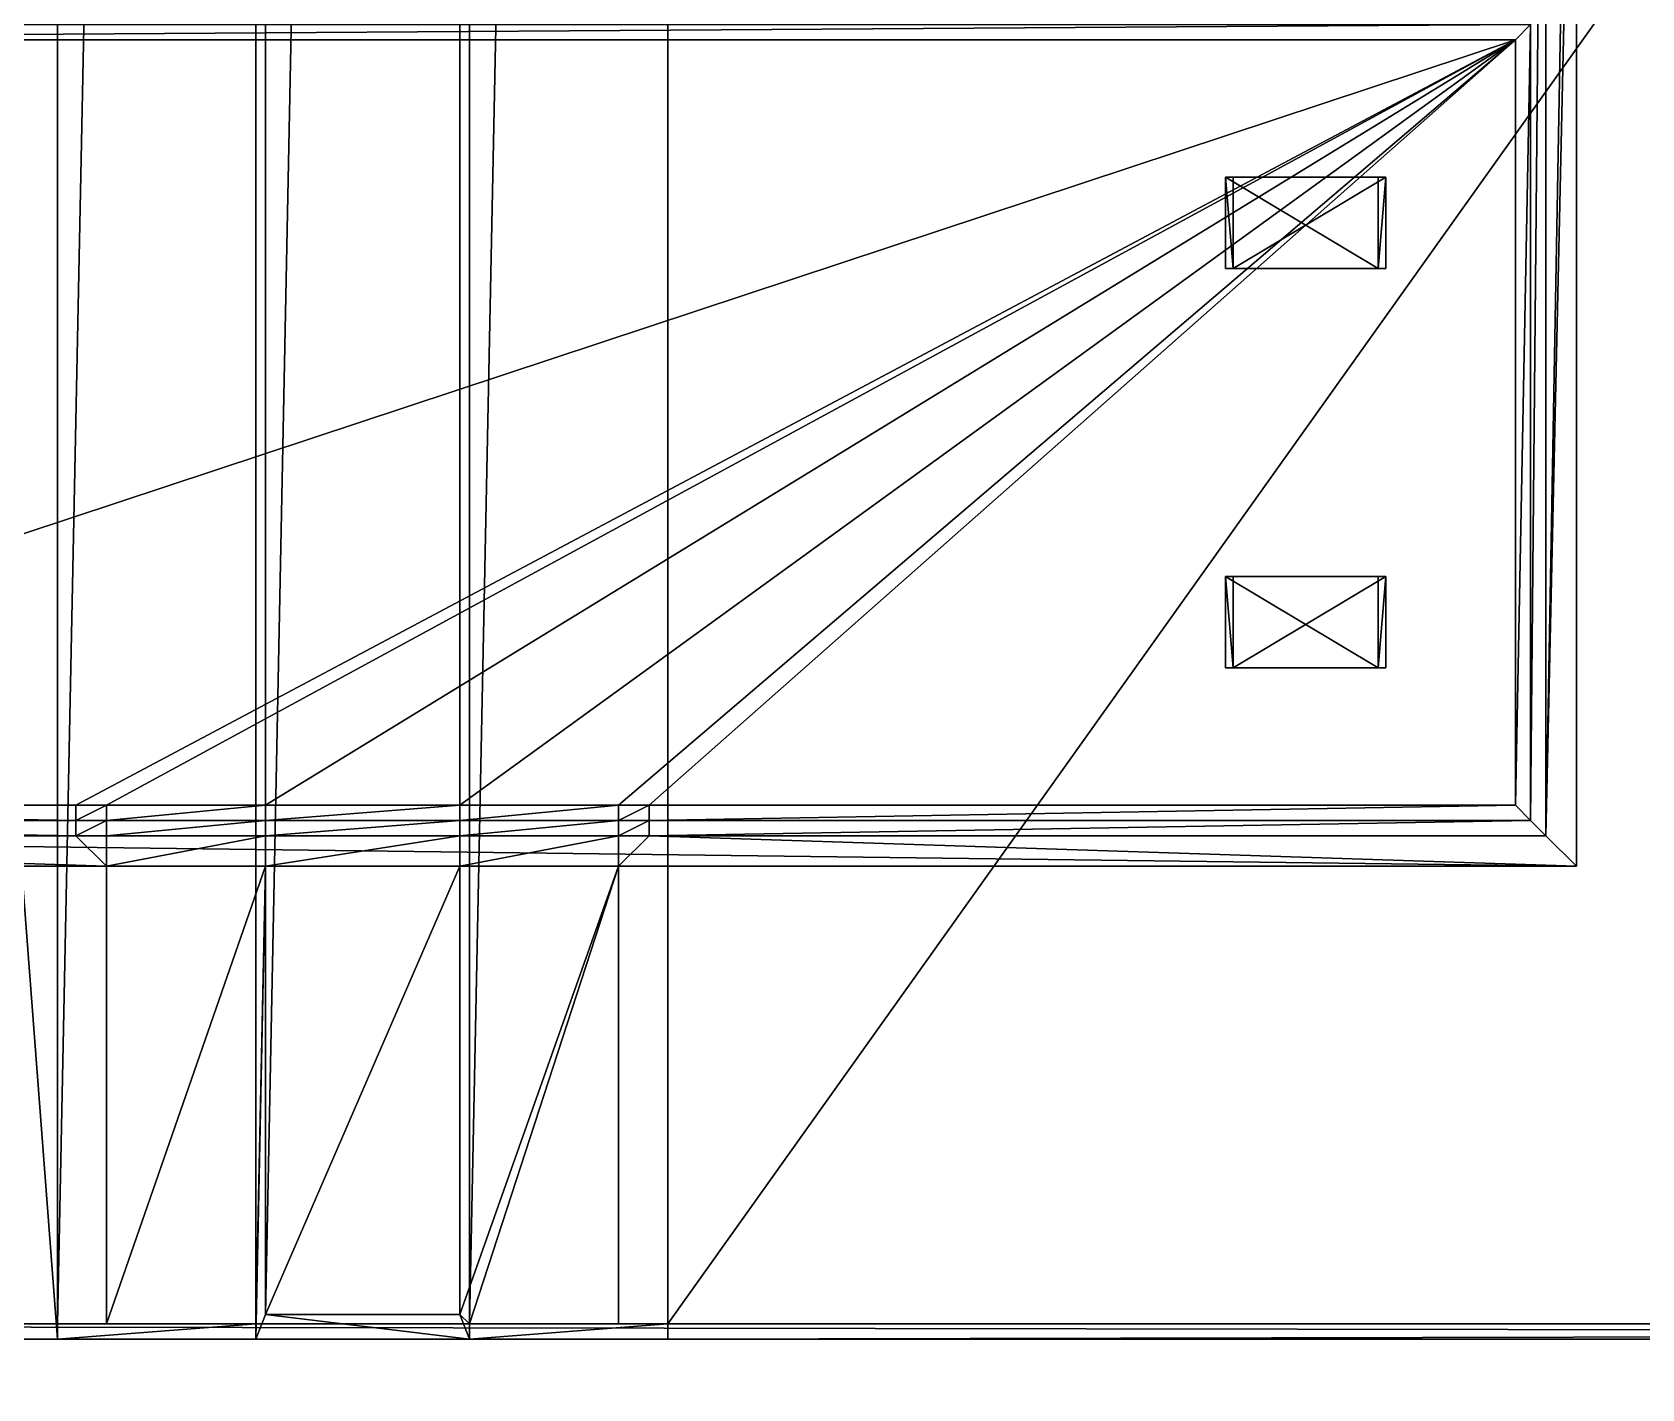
# Model space of a CAD drawing. Header units: millimetres. Extents: x -2 to 845, y -2 to 957.
# Drawn here: x 153.3 to 258.8, y 115.7 to 204.7 of the extents above; entities that cross this region are included whole.
import ezdxf

# ---------------------------------------------------------------- set-up
doc = ezdxf.new("R2010")
doc.units = ezdxf.units.MM
doc.header["$LTSCALE"] = 25.4

msp = doc.modelspace()

# ---------------------------------------------------------------- linework, layer by layer
for p, q in [((168, 120, 105), (168, 759, 105)), ((182, 759, 105), (182, 120, 105)), ((168.63, 758.37, 106), (168.63, 120.63, 106)), ((181.37, 120.63, 106), (181.37, 758.37, 106)), ((195, 729, 85), (195, 120, 85)), ((195, 729, 105), (195, 120, 105)), ((195, 729, 105), (195, 120, 105)), ((195, 729, 85), (195, 120, 85)), ((155, 120, 85), (155, 644, 85)), ((155, 120, 105), (155, 644, 105)), ((155, 120, 105), (155, 644, 105)), ((155, 120, 85), (155, 644, 85)), ((254.54, 263.17, 110), (254.54, 150, 110)), ((254.54, 263.17, 110), (254.54, 150, 110)), ((252.54, 152, 110), (252.54, 261.17, 110)), ((252.54, 152, 110), (252.54, 261.17, 110)), ((252.54, 152, 110), (252.54, 261.17, 110)), ((252.54, 152, 240), (252.54, 242.72, 240)), ((252.54, 152, 240), (252.54, 242.72, 240)), ((254.54, 242.72, 240), (254.54, 150, 240)), ((254.54, 242.72, 240), (254.54, 150, 240)), ((251.54, 153, 110), (251.54, 205.17, 110)), ((251.54, 153, 210), (251.54, 205.17, 210)), ((251.54, 153, 110), (251.54, 205.17, 110)), ((251.54, 153, 210), (251.54, 205.17, 210)), ((250.54, 204.17, 210), (99, 204.17, 210)), ((250.54, 204.17, 210), (99, 204.17, 210)), ((250.54, 154, 210), (250.54, 204.17, 210)), ((250.54, 154, 210), (250.54, 204.17, 210)), ((231.54, 195.17, 216), (231.54, 189.17, 216)), ((231.54, 195.17, 216), (232.05, 195.17, 216.86)), ((231.54, 195.17, 216), (241.54, 195.17, 210)), ((231.54, 195.17, 216), (231.54, 189.17, 216)), ((231.54, 195.17, 216), (241.54, 195.17, 210)), ((231.54, 195.17, 216), (232.05, 195.17, 216.86)), ((232.05, 195.17, 216.86), (232.05, 189.17, 216.86)), ((242.05, 195.17, 210.86), (232.05, 195.17, 216.86)), ((232.05, 195.17, 216.86), (232.05, 189.17, 216.86)), ((242.05, 195.17, 210.86), (232.05, 195.17, 216.86)), ((241.54, 189.17, 210), (241.54, 195.17, 210)), ((241.54, 195.17, 210), (242.05, 195.17, 210.86)), ((241.54, 189.17, 210), (241.54, 195.17, 210)), ((241.54, 195.17, 210), (242.05, 195.17, 210.86)), ((242.05, 189.17, 210.86), (242.05, 195.17, 210.86)), ((242.05, 189.17, 210.86), (242.05, 195.17, 210.86)), ((241.54, 189.17, 210), (231.54, 189.17, 216)), ((231.54, 189.17, 216), (232.05, 189.17, 216.86)), ((231.54, 189.17, 216), (232.05, 189.17, 216.86)), ((241.54, 189.17, 210), (231.54, 189.17, 216)), ((242.05, 189.17, 210.86), (232.05, 189.17, 216.86)), ((242.05, 189.17, 210.86), (232.05, 189.17, 216.86)), ((241.54, 189.17, 210), (242.05, 189.17, 210.86)), ((241.54, 189.17, 210), (242.05, 189.17, 210.86)), ((231.54, 169, 216), (231.54, 163, 216)), ((231.54, 169, 216), (232.05, 169, 216.86)), ((231.54, 169, 216), (241.54, 169, 210)), ((231.54, 169, 216), (231.54, 163, 216)), ((231.54, 169, 216), (241.54, 169, 210)), ((231.54, 169, 216), (232.05, 169, 216.86)), ((232.05, 169, 216.86), (232.05, 163, 216.86)), ((242.05, 169, 210.86), (232.05, 169, 216.86)), ((232.05, 169, 216.86), (232.05, 163, 216.86)), ((242.05, 169, 210.86), (232.05, 169, 216.86)), ((241.54, 163, 210), (241.54, 169, 210)), ((241.54, 169, 210), (242.05, 169, 210.86)), ((241.54, 163, 210), (241.54, 169, 210)), ((241.54, 169, 210), (242.05, 169, 210.86)), ((242.05, 163, 210.86), (242.05, 169, 210.86)), ((242.05, 163, 210.86), (242.05, 169, 210.86)), ((231.54, 163, 216), (232.05, 163, 216.86)), ((231.54, 163, 216), (241.54, 163, 210)), ((231.54, 163, 216), (232.05, 163, 216.86)), ((231.54, 163, 216), (241.54, 163, 210)), ((242.05, 163, 210.86), (232.05, 163, 216.86)), ((242.05, 163, 210.86), (232.05, 163, 216.86)), ((241.54, 163, 210), (242.05, 163, 210.86)), ((241.54, 163, 210), (242.05, 163, 210.86)), ((98, 153, 110), (156.2, 153, 110)), ((98, 153, 210), (156.2, 153, 210)), ((98, 153, 110), (156.2, 153, 110)), ((98, 153, 210), (156.2, 153, 210)), ((99, 154, 210), (156.2, 154, 210)), ((99, 154, 210), (156.2, 154, 210)), ((156.2, 154, 210), (158.2, 154, 210)), ((156.2, 154, 210), (158.2, 154, 210)), ((156.2, 152, 110), (156.2, 153, 110)), ((156.2, 153, 110), (158.2, 153, 110)), ((156.2, 152, 110), (156.2, 153, 110)), ((156.2, 153, 210), (158.2, 153, 210)), ((156.2, 153, 110), (158.2, 153, 110)), ((156.2, 153, 110), (156.2, 153, 210)), ((156.2, 153, 210), (158.2, 153, 210)), ((156.2, 153, 110), (156.2, 153, 210)), ((158.2, 154, 210), (168.63, 154, 210)), ((158.2, 154, 210), (168.63, 154, 210)), ((158.2, 153, 110), (158.2, 152, 110)), ((158.2, 153, 110), (158.2, 152, 110)), ((158.2, 153, 110), (168.63, 153, 110)), ((158.2, 153, 210), (168.63, 153, 210)), ((158.2, 153, 110), (168.63, 153, 110)), ((158.2, 153, 110), (158.2, 153, 210)), ((158.2, 153, 210), (168.63, 153, 210)), ((158.2, 153, 110), (158.2, 153, 210)), ((168.63, 154, 210), (181.37, 154, 210)), ((168.63, 154, 210), (181.37, 154, 210)), ((168.63, 153, 110), (168.63, 152, 110)), ((168.63, 153, 110), (181.37, 153, 110)), ((168.63, 153, 110), (168.63, 152, 110)), ((168.63, 153, 210), (181.37, 153, 210)), ((168.63, 153, 110), (181.37, 153, 110)), ((168.63, 153, 110), (168.63, 153, 210)), ((168.63, 153, 210), (181.37, 153, 210)), ((168.63, 153, 110), (168.63, 153, 210)), ((181.37, 154, 210), (191.77, 154, 210)), ((181.37, 154, 210), (191.77, 154, 210)), ((181.37, 152, 110), (181.37, 153, 110)), ((181.37, 153, 110), (191.77, 153, 110)), ((181.37, 152, 110), (181.37, 153, 110)), ((181.37, 153, 210), (191.77, 153, 210)), ((181.37, 153, 110), (191.77, 153, 110)), ((181.37, 153, 110), (181.37, 153, 210)), ((181.37, 153, 210), (191.77, 153, 210)), ((181.37, 153, 110), (181.37, 153, 210)), ((191.77, 154, 210), (193.77, 154, 210)), ((191.77, 154, 210), (193.77, 154, 210)), ((191.77, 152, 110), (191.77, 153, 110)), ((191.77, 153, 110), (193.77, 153, 110)), ((191.77, 152, 110), (191.77, 153, 110)), ((191.77, 153, 210), (193.77, 153, 210)), ((191.77, 153, 110), (193.77, 153, 110)), ((191.77, 153, 110), (191.77, 153, 210)), ((191.77, 153, 210), (193.77, 153, 210)), ((191.77, 153, 110), (191.77, 153, 210)), ((193.77, 154, 210), (250.54, 154, 210)), ((193.77, 154, 210), (250.54, 154, 210)), ((193.77, 153, 110), (193.77, 152, 110)), ((193.77, 153, 110), (193.77, 152, 110)), ((193.77, 153, 110), (251.54, 153, 110)), ((193.77, 153, 210), (251.54, 153, 210)), ((193.77, 153, 110), (251.54, 153, 110)), ((193.77, 153, 110), (193.77, 153, 210)), ((193.77, 153, 210), (251.54, 153, 210)), ((193.77, 153, 110), (193.77, 153, 210)), ((251.54, 153, 110), (251.54, 153, 210)), ((251.54, 153, 110), (251.54, 153, 210)), ((97, 152, 110), (156.2, 152, 110)), ((97, 152, 110), (156.2, 152, 110)), ((97, 152, 240), (252.54, 152, 240)), ((97, 152, 110), (156.2, 152, 110)), ((97, 152, 240), (252.54, 152, 240)), ((156.2, 152, 110), (158.2, 152, 110)), ((156.2, 152, 110), (158.2, 152, 110)), ((156.2, 152, 110), (158.2, 152, 110)), ((158.2, 152, 110), (168.63, 152, 110)), ((158.2, 152, 110), (168.63, 152, 110)), ((158.2, 152, 110), (168.63, 152, 110)), ((168.63, 152, 110), (181.37, 152, 110)), ((168.63, 152, 110), (181.37, 152, 110)), ((168.63, 152, 110), (181.37, 152, 110)), ((181.37, 152, 110), (191.77, 152, 110)), ((181.37, 152, 110), (191.77, 152, 110)), ((181.37, 152, 110), (191.77, 152, 110)), ((191.77, 152, 110), (193.77, 152, 110)), ((191.77, 152, 110), (193.77, 152, 110)), ((191.77, 152, 110), (193.77, 152, 110)), ((193.77, 152, 110), (252.54, 152, 110)), ((193.77, 152, 110), (252.54, 152, 110)), ((193.77, 152, 110), (252.54, 152, 110)), ((252.54, 152, 110), (252.54, 152, 240)), ((252.54, 152, 110), (252.54, 152, 240)), ((158.2, 150, 110), (95, 150, 110)), ((254.54, 150, 240), (95, 150, 240)), ((158.2, 150, 110), (95, 150, 110)), ((254.54, 150, 240), (95, 150, 240)), ((158.2, 150, 110), (158.2, 120, 110)), ((168.63, 150, 110), (158.2, 150, 110)), ((168.63, 150, 110), (158.2, 150, 110)), ((168.63, 150, 110), (158.2, 150, 110)), ((168.63, 150, 110), (168.63, 120.63, 110)), ((181.37, 150, 110), (168.63, 150, 110)), ((168.63, 150, 110), (168.63, 120.63, 110)), ((181.37, 150, 110), (168.63, 150, 110)), ((181.37, 150, 110), (168.63, 150, 110)), ((181.37, 120.63, 110), (181.37, 150, 110)), ((191.77, 150, 110), (181.37, 150, 110)), ((181.37, 120.63, 110), (181.37, 150, 110)), ((191.77, 150, 110), (181.37, 150, 110)), ((191.77, 150, 110), (181.37, 150, 110)), ((191.77, 120, 110), (191.77, 150, 110)), ((254.54, 150, 110), (191.77, 150, 110)), ((254.54, 150, 110), (191.77, 150, 110)), ((254.54, 150, 110), (254.54, 150, 240)), ((254.54, 150, 110), (254.54, 150, 240)), ((168.63, 120.63, 106), (181.37, 120.63, 106)), ((168.63, 120.63, 110), (181.37, 120.63, 110)), ((168.63, 120.63, 110), (168.63, 120.63, 106)), ((168.63, 120.63, 106), (181.37, 120.63, 106)), ((168.63, 120.63, 110), (181.37, 120.63, 110)), ((168.63, 120.63, 110), (181.37, 120.63, 110)), ((181.37, 120.63, 110), (181.37, 120.63, 106)), ((155, 120, 85), (15, 120, 85)), ((650, 120, 285), (15, 120, 285)), ((650, 120, 285), (15, 120, 285)), ((168, 120, 105), (155, 120, 105)), ((155, 120, 85), (155, 120, 105)), ((155, 120, 105), (155, 119, 105)), ((155, 120, 85), (155, 119, 85)), ((168, 120, 105), (155, 120, 105)), ((155, 120, 85), (155, 119, 85)), ((155, 120, 105), (155, 119, 105)), ((168, 120, 105), (155, 120, 105)), ((158.2, 120, 110), (168, 120, 110)), ((182, 120, 110), (168, 120, 110)), ((168, 120, 105), (168, 120, 110)), ((168, 120, 110), (168, 119, 110)), ((168, 120, 105), (168, 120, 110)), ((168, 120, 110), (168, 119, 110)), ((168, 120, 105), (168, 119, 105)), ((168, 120, 105), (168, 119, 105)), ((195, 120, 105), (182, 120, 105)), ((182, 120, 105), (182, 120, 110)), ((195, 120, 105), (182, 120, 105)), ((182, 120, 110), (191.77, 120, 110)), ((182, 120, 110), (182, 119, 110)), ((182, 120, 105), (182, 120, 110)), ((182, 120, 105), (182, 119, 105)), ((182, 120, 110), (182, 119, 110)), ((182, 120, 105), (182, 119, 105)), ((195, 120, 105), (182, 120, 105)), ((650, 120, 85), (195, 120, 85)), ((195, 120, 85), (195, 120, 105)), ((195, 120, 85), (195, 119, 85)), ((650, 120, 85), (195, 120, 85)), ((195, 120, 85), (195, 119, 85)), ((195, 120, 105), (195, 119, 105)), ((650, 120, 85), (195, 120, 85)), ((195, 120, 105), (195, 119, 105)), ((651, 119, 285), (15, 119, 285)), ((155, 119, 85), (15, 119, 85)), ((651, 119, 285), (15, 119, 285)), ((155, 119, 85), (15, 119, 85)), ((155, 119, 85), (155, 119, 105)), ((155, 119, 85), (155, 119, 105)), ((168, 119, 105), (155, 119, 105)), ((168, 119, 105), (155, 119, 105)), ((182, 119, 110), (168, 119, 110)), ((168, 119, 105), (168, 119, 110)), ((182, 119, 110), (168, 119, 110)), ((168, 119, 105), (168, 119, 110)), ((182, 119, 105), (182, 119, 110)), ((195, 119, 105), (182, 119, 105)), ((182, 119, 105), (182, 119, 110)), ((195, 119, 105), (182, 119, 105)), ((651, 119, 85), (195, 119, 85)), ((195, 119, 85), (195, 119, 105)), ((651, 119, 85), (195, 119, 85)), ((195, 119, 85), (195, 119, 105))]:
    msp.add_line(p, q)

# ---------------------------------------------------------------- meshes
mesh = msp.add_polyface()
corners = [(0, -2, -2), (545, 50, -2), (0, 957, -2), (670, -2, -2), (590, 50, -2), (670, 50, -2), (670, 0, -2), (670, 955, -2), (845, 957, -2), (545, 905, -2), (590, 905, -2), (670, 905, -2), (845, 955, -2)]
mesh.append_faces([[corners[k] for k in face] for face in [(5, 3, 6), (7, 10, 11), (8, 7, 12)]], dxfattribs={"vtx0": -1})
mesh.append_faces([[corners[k] for k in face] for face in [(0, 1, 2), (1, 3, 4), (4, 3, 5), (2, 7, 8), (9, 2, 1)]], dxfattribs={"vtx0": -1, "vtx1": -1})
mesh.append_faces([[corners[k] for k in face] for face in [(7, 2, 9)]], dxfattribs={"vtx0": -1, "vtx1": -1, "vtx2": -1})
mesh.append_faces([[corners[k] for k in face] for face in [(1, 0, 3), (7, 9, 10)]], dxfattribs={"vtx0": -1, "vtx2": -1})
mesh = msp.add_polyface()
corners = [(590, -2, 25), (130, 35, 25), (130, -2, 25), (505, 50, 25), (545, 50, 25), (505, 905, 25), (590, 50, 25), (100, 920, 25), (100, 905, 25), (130, 920, 25), (130, 955, 25), (590, 955, 25), (545, 905, 25), (590, 905, 25), (100, 50, 25), (100, 35, 25)]
mesh.append_faces([[corners[k] for k in face] for face in [(0, 1, 2), (4, 0, 6), (5, 7, 8), (11, 12, 13), (1, 14, 15)]], dxfattribs={"vtx0": -1})
mesh.append_faces([[corners[k] for k in face] for face in [(3, 4, 5), (7, 5, 9), (9, 5, 10), (10, 5, 11), (12, 5, 4), (14, 1, 3)]], dxfattribs={"vtx0": -1, "vtx1": -1})
mesh.append_faces([[corners[k] for k in face] for face in [(1, 0, 3), (3, 0, 4), (11, 5, 12)]], dxfattribs={"vtx0": -1, "vtx1": -1, "vtx2": -1})
mesh = msp.add_polyface()
corners = [(0, 760, 85), (0, 270, 85), (0, 759, 85), (15, 270, 85), (115, 729, 85), (155, 760, 85), (15, 120, 85), (15, 119, 85), (155, 729, 85), (115, 644, 85), (155, 119, 85), (155, 644, 85), (155, 120, 85)]
mesh.append_faces([[corners[k] for k in face] for face in [(0, 1, 2), (4, 5, 8), (10, 11, 12)]], dxfattribs={"vtx0": -1})
mesh.append_faces([[corners[k] for k in face] for face in [(1, 0, 3), (3, 4, 6), (6, 4, 7), (7, 9, 10), (9, 7, 4)]], dxfattribs={"vtx0": -1, "vtx1": -1})
mesh.append_faces([[corners[k] for k in face] for face in [(3, 0, 4)]], dxfattribs={"vtx0": -1, "vtx1": -1, "vtx2": -1})
mesh.append_faces([[corners[k] for k in face] for face in [(4, 0, 5), (10, 9, 11)]], dxfattribs={"vtx0": -1, "vtx2": -1})
mesh = msp.add_polyface()
corners = [(168, 760, 105), (155, 729, 105), (155, 760, 105), (155, 644, 105), (155, 120, 105), (168, 120, 105), (168, 759, 105)]
mesh.append_faces([[corners[k] for k in face] for face in [(0, 1, 2), (5, 0, 6)]], dxfattribs={"vtx0": -1})
mesh.append_faces([[corners[k] for k in face] for face in [(1, 0, 3), (3, 0, 4), (4, 0, 5)]], dxfattribs={"vtx0": -1, "vtx1": -1})
mesh = msp.add_polyface()
corners = [(195, 760, 105), (182, 759, 105), (182, 760, 105), (182, 120, 105), (195, 120, 105), (195, 729, 105)]
mesh.append_faces([[corners[k] for k in face] for face in [(0, 1, 2), (4, 0, 5)]], dxfattribs={"vtx0": -1})
mesh.append_faces([[corners[k] for k in face] for face in [(1, 0, 3), (3, 0, 4)]], dxfattribs={"vtx0": -1, "vtx1": -1})
mesh = msp.add_polyface()
corners = [(651, 760, 85), (195, 729, 85), (195, 760, 85), (195, 120, 85), (650, 120, 85), (651, 120, 85)]
mesh.append_faces([[corners[k] for k in face] for face in [(0, 1, 2), (4, 0, 5)]], dxfattribs={"vtx0": -1})
mesh.append_faces([[corners[k] for k in face] for face in [(1, 0, 3), (3, 0, 4)]], dxfattribs={"vtx0": -1, "vtx1": -1})
mesh = msp.add_polyface()
corners = [(181.37, 758.37, 106), (168.63, 120.63, 106), (168.63, 758.37, 106), (181.37, 120.63, 106)]
mesh.append_faces([[corners[k] for k in face] for face in [(0, 1, 2), (1, 0, 3)]], dxfattribs={"vtx0": -1})
mesh = msp.add_polyface()
corners = [(195, 120, 105), (195, 119, 85), (195, 119, 105), (195, 120, 85), (195, 729, 105), (195, 729, 85)]
mesh.append_faces([[corners[k] for k in face] for face in [(0, 1, 2), (3, 4, 5)]], dxfattribs={"vtx0": -1})
mesh.append_faces([[corners[k] for k in face] for face in [(1, 0, 3)]], dxfattribs={"vtx0": -1, "vtx1": -1})
mesh.append_faces([[corners[k] for k in face] for face in [(3, 0, 4)]], dxfattribs={"vtx0": -1, "vtx2": -1})
mesh = msp.add_polyface()
corners = [(155, 120, 85), (155, 119, 105), (155, 119, 85), (155, 120, 105), (155, 644, 85), (155, 644, 105)]
mesh.append_faces([[corners[k] for k in face] for face in [(0, 1, 2), (3, 4, 5)]], dxfattribs={"vtx0": -1})
mesh.append_faces([[corners[k] for k in face] for face in [(1, 0, 3)]], dxfattribs={"vtx0": -1, "vtx1": -1})
mesh.append_faces([[corners[k] for k in face] for face in [(3, 0, 4)]], dxfattribs={"vtx0": -1, "vtx2": -1})
mesh = msp.add_polyface()
corners = [(95, 263.17, 110), (97, 261.17, 110), (95, 150, 110), (158.2, 263.17, 110), (158.2, 261.17, 110), (254.54, 263.17, 110), (191.77, 261.17, 110), (191.77, 263.17, 110), (252.54, 261.17, 110), (252.54, 152, 110), (97, 152, 110), (158.2, 150, 110), (156.2, 152, 110), (158.2, 152, 110), (168.63, 152, 110), (168.63, 150, 110), (181.37, 152, 110), (181.37, 150, 110), (191.77, 152, 110), (191.77, 150, 110), (193.77, 152, 110), (254.54, 150, 110)]
mesh.append_faces([[corners[k] for k in face] for face in [(1, 3, 4), (5, 6, 7)]], dxfattribs={"vtx0": -1})
mesh.append_faces([[corners[k] for k in face] for face in [(0, 1, 2), (6, 5, 8), (8, 5, 9), (2, 10, 11), (10, 2, 1), (11, 14, 15), (15, 16, 17), (17, 18, 19), (19, 20, 21), (21, 9, 5)]], dxfattribs={"vtx0": -1, "vtx1": -1})
mesh.append_faces([[corners[k] for k in face] for face in [(1, 0, 3), (11, 10, 12), (11, 12, 13), (11, 13, 14), (15, 14, 16), (17, 16, 18), (19, 18, 20), (21, 20, 9)]], dxfattribs={"vtx0": -1, "vtx2": -1})
mesh = msp.add_polyface()
corners = [(95, 263.17, 240), (97, 261.17, 240), (95, 150, 240), (254.54, 263.17, 240), (252.54, 261.17, 240), (252.54, 254.72, 240), (254.54, 254.72, 240), (254.54, 242.72, 240), (252.54, 152, 240), (252.54, 242.72, 240), (97, 152, 240), (254.54, 150, 240)]
mesh.append_faces([[corners[k] for k in face] for face in [(5, 3, 6), (7, 8, 9)]], dxfattribs={"vtx0": -1})
mesh.append_faces([[corners[k] for k in face] for face in [(0, 1, 2), (1, 3, 4), (4, 3, 5), (2, 10, 11), (10, 2, 1), (11, 8, 7)]], dxfattribs={"vtx0": -1, "vtx1": -1})
mesh.append_faces([[corners[k] for k in face] for face in [(1, 0, 3), (11, 10, 8)]], dxfattribs={"vtx0": -1, "vtx2": -1})
mesh = msp.add_polyface()
corners = [(254.54, 263.17, 110), (254.54, 150, 240), (254.54, 150, 110), (254.54, 242.93, 225.78), (254.54, 242.72, 227.34), (254.54, 242.82, 226.56), (254.54, 243.23, 225.06), (254.54, 243.53, 224.34), (254.54, 244, 223.71), (254.54, 244.48, 223.09), (254.54, 245.1, 222.62), (254.54, 245.72, 222.14), (254.54, 246.45, 221.84), (254.54, 247.17, 221.54), (254.54, 247.95, 221.44), (254.54, 248.72, 221.34), (254.54, 249.5, 221.44), (254.54, 250.27, 221.54), (254.54, 251, 221.84), (254.54, 251.72, 222.14), (254.54, 252.34, 222.62), (254.54, 252.96, 223.09), (254.54, 253.44, 223.71), (254.54, 253.92, 224.34), (254.54, 254.22, 225.06), (254.54, 254.52, 225.78), (254.54, 254.62, 226.56), (254.54, 254.72, 227.34), (254.54, 254.72, 240), (254.54, 263.17, 240), (254.54, 242.72, 240)]
mesh.append_faces([[corners[k] for k in face] for face in [(0, 1, 2), (4, 3, 5), (28, 0, 29)]], dxfattribs={"vtx0": -1})
mesh.append_faces([[corners[k] for k in face] for face in [(3, 0, 6), (6, 0, 7), (7, 0, 8), (8, 0, 9), (9, 0, 10), (10, 0, 11), (11, 0, 12), (12, 0, 13), (13, 0, 14), (14, 0, 15), (15, 0, 16), (16, 0, 17), (17, 0, 18), (18, 0, 19), (19, 0, 20), (20, 0, 21), (21, 0, 22), (22, 0, 23), (23, 0, 24), (24, 0, 25), (25, 0, 26), (26, 0, 27), (27, 0, 28)]], dxfattribs={"vtx0": -1, "vtx1": -1})
mesh.append_faces([[corners[k] for k in face] for face in [(1, 0, 3), (1, 3, 4)]], dxfattribs={"vtx0": -1, "vtx1": -1, "vtx2": -1})
mesh.append_faces([[corners[k] for k in face] for face in [(30, 1, 4)]], dxfattribs={"vtx1": -1})
mesh = msp.add_polyface()
corners = [(97, 261.17, 110), (98, 259.17, 110), (97, 152, 110), (158.2, 261.17, 110), (158.2, 259.17, 110), (98, 153, 110), (156.2, 152, 110), (98, 207.17, 110), (98, 205.17, 110), (156.2, 153, 110)]
mesh.append_faces([[corners[k] for k in face] for face in [(1, 3, 4), (5, 7, 8), (6, 5, 9)]], dxfattribs={"vtx0": -1})
mesh.append_faces([[corners[k] for k in face] for face in [(0, 1, 2), (2, 5, 6)]], dxfattribs={"vtx0": -1, "vtx1": -1})
mesh.append_faces([[corners[k] for k in face] for face in [(5, 2, 1)]], dxfattribs={"vtx0": -1, "vtx1": -1, "vtx2": -1})
mesh.append_faces([[corners[k] for k in face] for face in [(1, 0, 3), (5, 1, 7)]], dxfattribs={"vtx0": -1, "vtx2": -1})
mesh = msp.add_polyface()
corners = [(252.54, 261.17, 110), (191.77, 259.17, 110), (191.77, 261.17, 110), (251.54, 259.17, 110), (251.54, 207.17, 110), (251.54, 205.17, 110), (251.54, 153, 110), (193.77, 152, 110), (193.77, 153, 110), (252.54, 152, 110)]
mesh.append_faces([[corners[k] for k in face] for face in [(0, 1, 2), (6, 7, 8)]], dxfattribs={"vtx0": -1})
mesh.append_faces([[corners[k] for k in face] for face in [(1, 0, 3), (3, 0, 4), (4, 0, 5), (5, 0, 6), (7, 6, 9), (9, 6, 0)]], dxfattribs={"vtx0": -1, "vtx1": -1})
mesh = msp.add_polyface()
corners = [(252.54, 261.17, 240), (252.54, 254.72, 227.34), (252.54, 254.72, 240), (252.54, 242.72, 240), (252.54, 152, 110), (252.54, 152, 240), (252.54, 242.72, 227.34), (252.54, 242.93, 225.78), (252.54, 261.17, 110), (252.54, 243.53, 224.34), (252.54, 244.48, 223.09), (252.54, 245.72, 222.14), (252.54, 247.17, 221.54), (252.54, 248.72, 221.34), (252.54, 250.27, 221.54), (252.54, 251.72, 222.14), (252.54, 252.96, 223.09), (252.54, 253.92, 224.34), (252.54, 254.52, 225.78)]
mesh.append_faces([[corners[k] for k in face] for face in [(0, 1, 2), (3, 4, 5)]], dxfattribs={"vtx0": -1})
mesh.append_faces([[corners[k] for k in face] for face in [(4, 7, 8), (8, 1, 0)]], dxfattribs={"vtx0": -1, "vtx1": -1})
mesh.append_faces([[corners[k] for k in face] for face in [(4, 3, 6), (4, 6, 7), (8, 7, 9), (8, 9, 10), (8, 10, 11), (8, 11, 12), (8, 12, 13), (8, 13, 14), (8, 14, 15), (8, 15, 16), (8, 16, 17), (8, 17, 18), (8, 18, 1)]], dxfattribs={"vtx0": -1, "vtx2": -1})
mesh = msp.add_polyface()
corners = [(98, 205.17, 210), (99, 204.17, 210), (98, 153, 210), (251.54, 205.17, 210), (250.54, 204.17, 210), (250.54, 154, 210), (99, 154, 210), (156.2, 153, 210), (156.2, 154, 210), (158.2, 154, 210), (158.2, 153, 210), (168.63, 154, 210), (168.63, 153, 210), (181.37, 154, 210), (181.37, 153, 210), (191.77, 154, 210), (191.77, 153, 210), (193.77, 154, 210), (193.77, 153, 210), (251.54, 153, 210)]
mesh.append_faces([[corners[k] for k in face] for face in [(0, 1, 2), (1, 3, 4), (4, 3, 5), (2, 6, 7), (6, 2, 1), (7, 9, 10), (10, 11, 12), (12, 13, 14), (14, 15, 16), (16, 17, 18), (18, 5, 19), (19, 5, 3)]], dxfattribs={"vtx0": -1, "vtx1": -1})
mesh.append_faces([[corners[k] for k in face] for face in [(1, 0, 3), (7, 6, 8), (7, 8, 9), (10, 9, 11), (12, 11, 13), (14, 13, 15), (16, 15, 17), (18, 17, 5)]], dxfattribs={"vtx0": -1, "vtx2": -1})
mesh = msp.add_polyface()
corners = [(251.54, 205.17, 210), (251.54, 153, 110), (251.54, 153, 210), (251.54, 205.17, 110)]
mesh.append_faces([[corners[k] for k in face] for face in [(0, 1, 2), (1, 0, 3)]], dxfattribs={"vtx0": -1})
mesh = msp.add_polyface()
corners = [(250.54, 204.17, 210), (99, 154, 210), (99, 204.17, 210), (156.2, 154, 210), (158.2, 154, 210), (168.63, 154, 210), (181.37, 154, 210), (191.77, 154, 210), (193.77, 154, 210), (250.54, 154, 210)]
mesh.append_faces([[corners[k] for k in face] for face in [(0, 1, 2), (8, 0, 9)]], dxfattribs={"vtx0": -1})
mesh.append_faces([[corners[k] for k in face] for face in [(1, 0, 3), (3, 0, 4), (4, 0, 5), (5, 0, 6), (6, 0, 7), (7, 0, 8)]], dxfattribs={"vtx0": -1, "vtx1": -1})
mesh = msp.add_polyface()
corners = [(231.54, 195.17, 216), (232.05, 189.17, 216.86), (231.54, 189.17, 216), (232.05, 195.17, 216.86)]
mesh.append_faces([[corners[k] for k in face] for face in [(0, 1, 2), (1, 0, 3)]], dxfattribs={"vtx0": -1})
mesh = msp.add_polyface()
corners = [(241.54, 189.17, 210), (231.54, 195.17, 216), (231.54, 189.17, 216), (241.54, 195.17, 210)]
mesh.append_faces([[corners[k] for k in face] for face in [(0, 1, 2), (1, 0, 3)]], dxfattribs={"vtx0": -1})
mesh = msp.add_polyface()
corners = [(242.05, 195.17, 210.86), (231.54, 195.17, 216), (241.54, 195.17, 210), (232.05, 195.17, 216.86)]
mesh.append_faces([[corners[k] for k in face] for face in [(0, 1, 2), (1, 0, 3)]], dxfattribs={"vtx0": -1})
mesh = msp.add_polyface()
corners = [(242.05, 195.17, 210.86), (232.05, 189.17, 216.86), (232.05, 195.17, 216.86), (242.05, 189.17, 210.86)]
mesh.append_faces([[corners[k] for k in face] for face in [(0, 1, 2), (1, 0, 3)]], dxfattribs={"vtx0": -1})
mesh = msp.add_polyface()
corners = [(242.05, 195.17, 210.86), (241.54, 189.17, 210), (242.05, 189.17, 210.86), (241.54, 195.17, 210)]
mesh.append_faces([[corners[k] for k in face] for face in [(0, 1, 2), (1, 0, 3)]], dxfattribs={"vtx0": -1})
mesh = msp.add_polyface()
corners = [(231.54, 189.17, 216), (242.05, 189.17, 210.86), (241.54, 189.17, 210), (232.05, 189.17, 216.86)]
mesh.append_faces([[corners[k] for k in face] for face in [(0, 1, 2), (1, 0, 3)]], dxfattribs={"vtx0": -1})
mesh = msp.add_polyface()
corners = [(231.54, 169, 216), (232.05, 163, 216.86), (231.54, 163, 216), (232.05, 169, 216.86)]
mesh.append_faces([[corners[k] for k in face] for face in [(0, 1, 2), (1, 0, 3)]], dxfattribs={"vtx0": -1})
mesh = msp.add_polyface()
corners = [(241.54, 163, 210), (231.54, 169, 216), (231.54, 163, 216), (241.54, 169, 210)]
mesh.append_faces([[corners[k] for k in face] for face in [(0, 1, 2), (1, 0, 3)]], dxfattribs={"vtx0": -1})
mesh = msp.add_polyface()
corners = [(242.05, 169, 210.86), (231.54, 169, 216), (241.54, 169, 210), (232.05, 169, 216.86)]
mesh.append_faces([[corners[k] for k in face] for face in [(0, 1, 2), (1, 0, 3)]], dxfattribs={"vtx0": -1})
mesh = msp.add_polyface()
corners = [(242.05, 169, 210.86), (232.05, 163, 216.86), (232.05, 169, 216.86), (242.05, 163, 210.86)]
mesh.append_faces([[corners[k] for k in face] for face in [(0, 1, 2), (1, 0, 3)]], dxfattribs={"vtx0": -1})
mesh = msp.add_polyface()
corners = [(242.05, 169, 210.86), (241.54, 163, 210), (242.05, 163, 210.86), (241.54, 169, 210)]
mesh.append_faces([[corners[k] for k in face] for face in [(0, 1, 2), (1, 0, 3)]], dxfattribs={"vtx0": -1})
mesh = msp.add_polyface()
corners = [(231.54, 163, 216), (242.05, 163, 210.86), (241.54, 163, 210), (232.05, 163, 216.86)]
mesh.append_faces([[corners[k] for k in face] for face in [(0, 1, 2), (1, 0, 3)]], dxfattribs={"vtx0": -1})
mesh = msp.add_polyface()
corners = [(98, 153, 210), (156.2, 153, 110), (98, 153, 110), (156.2, 153, 210)]
mesh.append_faces([[corners[k] for k in face] for face in [(0, 1, 2), (1, 0, 3)]], dxfattribs={"vtx0": -1})
mesh = msp.add_polyface()
corners = [(158.2, 153, 110), (156.2, 152, 110), (156.2, 153, 110), (158.2, 152, 110)]
mesh.append_faces([[corners[k] for k in face] for face in [(0, 1, 2), (1, 0, 3)]], dxfattribs={"vtx0": -1})
mesh = msp.add_polyface()
corners = [(156.2, 153, 210), (158.2, 153, 110), (156.2, 153, 110), (158.2, 153, 210)]
mesh.append_faces([[corners[k] for k in face] for face in [(0, 1, 2), (1, 0, 3)]], dxfattribs={"vtx0": -1})
mesh = msp.add_polyface()
corners = [(168.63, 153, 110), (158.2, 152, 110), (158.2, 153, 110), (168.63, 152, 110)]
mesh.append_faces([[corners[k] for k in face] for face in [(0, 1, 2), (1, 0, 3)]], dxfattribs={"vtx0": -1})
mesh = msp.add_polyface()
corners = [(158.2, 153, 210), (168.63, 153, 110), (158.2, 153, 110), (168.63, 153, 210)]
mesh.append_faces([[corners[k] for k in face] for face in [(0, 1, 2), (1, 0, 3)]], dxfattribs={"vtx0": -1})
mesh = msp.add_polyface()
corners = [(181.37, 153, 110), (168.63, 152, 110), (168.63, 153, 110), (181.37, 152, 110)]
mesh.append_faces([[corners[k] for k in face] for face in [(0, 1, 2), (1, 0, 3)]], dxfattribs={"vtx0": -1})
mesh = msp.add_polyface()
corners = [(168.63, 153, 210), (181.37, 153, 110), (168.63, 153, 110), (181.37, 153, 210)]
mesh.append_faces([[corners[k] for k in face] for face in [(0, 1, 2), (1, 0, 3)]], dxfattribs={"vtx0": -1})
mesh = msp.add_polyface()
corners = [(191.77, 153, 110), (181.37, 152, 110), (181.37, 153, 110), (191.77, 152, 110)]
mesh.append_faces([[corners[k] for k in face] for face in [(0, 1, 2), (1, 0, 3)]], dxfattribs={"vtx0": -1})
mesh = msp.add_polyface()
corners = [(181.37, 153, 210), (191.77, 153, 110), (181.37, 153, 110), (191.77, 153, 210)]
mesh.append_faces([[corners[k] for k in face] for face in [(0, 1, 2), (1, 0, 3)]], dxfattribs={"vtx0": -1})
mesh = msp.add_polyface()
corners = [(193.77, 153, 110), (191.77, 152, 110), (191.77, 153, 110), (193.77, 152, 110)]
mesh.append_faces([[corners[k] for k in face] for face in [(0, 1, 2), (1, 0, 3)]], dxfattribs={"vtx0": -1})
mesh = msp.add_polyface()
corners = [(191.77, 153, 210), (193.77, 153, 110), (191.77, 153, 110), (193.77, 153, 210)]
mesh.append_faces([[corners[k] for k in face] for face in [(0, 1, 2), (1, 0, 3)]], dxfattribs={"vtx0": -1})
mesh = msp.add_polyface()
corners = [(193.77, 153, 210), (251.54, 153, 110), (193.77, 153, 110), (251.54, 153, 210)]
mesh.append_faces([[corners[k] for k in face] for face in [(0, 1, 2), (1, 0, 3)]], dxfattribs={"vtx0": -1})
mesh = msp.add_polyface()
corners = [(97, 152, 240), (156.2, 152, 110), (97, 152, 110), (158.2, 152, 110), (168.63, 152, 110), (181.37, 152, 110), (191.77, 152, 110), (193.77, 152, 110), (252.54, 152, 110), (252.54, 152, 240)]
mesh.append_faces([[corners[k] for k in face] for face in [(0, 1, 2), (8, 0, 9)]], dxfattribs={"vtx0": -1})
mesh.append_faces([[corners[k] for k in face] for face in [(1, 0, 3), (3, 0, 4), (4, 0, 5), (5, 0, 6), (6, 0, 7), (7, 0, 8)]], dxfattribs={"vtx0": -1, "vtx1": -1})
mesh = msp.add_polyface()
corners = [(254.54, 150, 240), (191.77, 150, 110), (254.54, 150, 110), (181.37, 150, 110), (168.63, 150, 110), (158.2, 150, 110), (95, 150, 110), (95, 150, 240)]
mesh.append_faces([[corners[k] for k in face] for face in [(0, 1, 2), (6, 0, 7)]], dxfattribs={"vtx0": -1})
mesh.append_faces([[corners[k] for k in face] for face in [(1, 0, 3), (3, 0, 4), (4, 0, 5), (5, 0, 6)]], dxfattribs={"vtx0": -1, "vtx1": -1})
mesh = msp.add_polyface()
corners = [(191.77, 150, 110), (181.37, 120.63, 110), (181.37, 150, 110), (182, 120, 110), (191.77, 120, 110), (168.63, 150, 110), (158.2, 120, 110), (158.2, 150, 110), (168, 120, 110), (168, 119, 110), (168.63, 120.63, 110), (182, 119, 110)]
mesh.append_faces([[corners[k] for k in face] for face in [(0, 1, 2), (3, 0, 4), (5, 6, 7)]], dxfattribs={"vtx0": -1})
mesh.append_faces([[corners[k] for k in face] for face in [(6, 5, 8), (8, 5, 9), (9, 10, 11), (11, 1, 3)]], dxfattribs={"vtx0": -1, "vtx1": -1})
mesh.append_faces([[corners[k] for k in face] for face in [(1, 0, 3)]], dxfattribs={"vtx0": -1, "vtx1": -1, "vtx2": -1})
mesh.append_faces([[corners[k] for k in face] for face in [(9, 5, 10), (11, 10, 1)]], dxfattribs={"vtx0": -1, "vtx2": -1})
mesh = msp.add_polyface()
corners = [(181.37, 150, 110), (168.63, 120.63, 110), (168.63, 150, 110), (181.37, 120.63, 110)]
mesh.append_faces([[corners[k] for k in face] for face in [(0, 1, 2), (1, 0, 3)]], dxfattribs={"vtx0": -1})
mesh = msp.add_polyface()
corners = [(181.37, 120.63, 106), (168.63, 120.63, 110), (168.63, 120.63, 106), (181.37, 120.63, 110)]
mesh.append_faces([[corners[k] for k in face] for face in [(0, 1, 2), (1, 0, 3)]], dxfattribs={"vtx0": -1})
mesh = msp.add_polyface()
corners = [(182, 120, 110), (195, 120, 105), (182, 120, 105), (15, 120, 85), (155, 120, 105), (155, 120, 85), (15, 120, 285), (168, 120, 105), (168, 120, 110), (650, 120, 85), (195, 120, 85), (650, 120, 285)]
mesh.append_faces([[corners[k] for k in face] for face in [(0, 1, 2), (3, 4, 5), (1, 9, 10)]], dxfattribs={"vtx0": -1})
mesh.append_faces([[corners[k] for k in face] for face in [(4, 6, 7), (7, 6, 8), (8, 6, 0), (9, 1, 11), (11, 0, 6)]], dxfattribs={"vtx0": -1, "vtx1": -1})
mesh.append_faces([[corners[k] for k in face] for face in [(11, 1, 0)]], dxfattribs={"vtx0": -1, "vtx1": -1, "vtx2": -1})
mesh.append_faces([[corners[k] for k in face] for face in [(4, 3, 6)]], dxfattribs={"vtx0": -1, "vtx2": -1})
mesh = msp.add_polyface()
corners = [(651, 119, 285), (15, 120, 285), (15, 119, 285), (650, 120, 285), (651, 120, 285)]
mesh.append_faces([[corners[k] for k in face] for face in [(0, 1, 2), (3, 0, 4)]], dxfattribs={"vtx0": -1})
mesh.append_faces([[corners[k] for k in face] for face in [(1, 0, 3)]], dxfattribs={"vtx0": -1, "vtx1": -1})
mesh = msp.add_polyface()
corners = [(168, 120, 105), (155, 119, 105), (155, 120, 105), (168, 119, 105)]
mesh.append_faces([[corners[k] for k in face] for face in [(0, 1, 2), (1, 0, 3)]], dxfattribs={"vtx0": -1})
mesh = msp.add_polyface()
corners = [(168, 120, 105), (168, 119, 110), (168, 119, 105), (168, 120, 110)]
mesh.append_faces([[corners[k] for k in face] for face in [(0, 1, 2), (1, 0, 3)]], dxfattribs={"vtx0": -1})
mesh = msp.add_polyface()
corners = [(182, 120, 110), (182, 119, 105), (182, 119, 110), (182, 120, 105)]
mesh.append_faces([[corners[k] for k in face] for face in [(0, 1, 2), (1, 0, 3)]], dxfattribs={"vtx0": -1})
mesh = msp.add_polyface()
corners = [(195, 120, 105), (182, 119, 105), (182, 120, 105), (195, 119, 105)]
mesh.append_faces([[corners[k] for k in face] for face in [(0, 1, 2), (1, 0, 3)]], dxfattribs={"vtx0": -1})
mesh = msp.add_polyface()
corners = [(650, 120, 85), (195, 119, 85), (195, 120, 85), (651, 119, 85), (651, 120, 85)]
mesh.append_faces([[corners[k] for k in face] for face in [(0, 1, 2), (3, 0, 4)]], dxfattribs={"vtx0": -1})
mesh.append_faces([[corners[k] for k in face] for face in [(1, 0, 3)]], dxfattribs={"vtx0": -1, "vtx1": -1})
mesh = msp.add_polyface()
corners = [(168, 119, 110), (155, 119, 105), (168, 119, 105), (651, 119, 85), (195, 119, 105), (195, 119, 85), (651, 119, 285), (182, 119, 105), (182, 119, 110), (15, 119, 85), (155, 119, 85), (15, 119, 285)]
mesh.append_faces([[corners[k] for k in face] for face in [(0, 1, 2), (3, 4, 5), (1, 9, 10)]], dxfattribs={"vtx0": -1})
mesh.append_faces([[corners[k] for k in face] for face in [(4, 6, 7), (7, 6, 8), (8, 6, 0), (9, 1, 11), (11, 0, 6)]], dxfattribs={"vtx0": -1, "vtx1": -1})
mesh.append_faces([[corners[k] for k in face] for face in [(11, 1, 0)]], dxfattribs={"vtx0": -1, "vtx1": -1, "vtx2": -1})
mesh.append_faces([[corners[k] for k in face] for face in [(4, 3, 6)]], dxfattribs={"vtx0": -1, "vtx2": -1})

doc.saveas('drawing.dxf')
